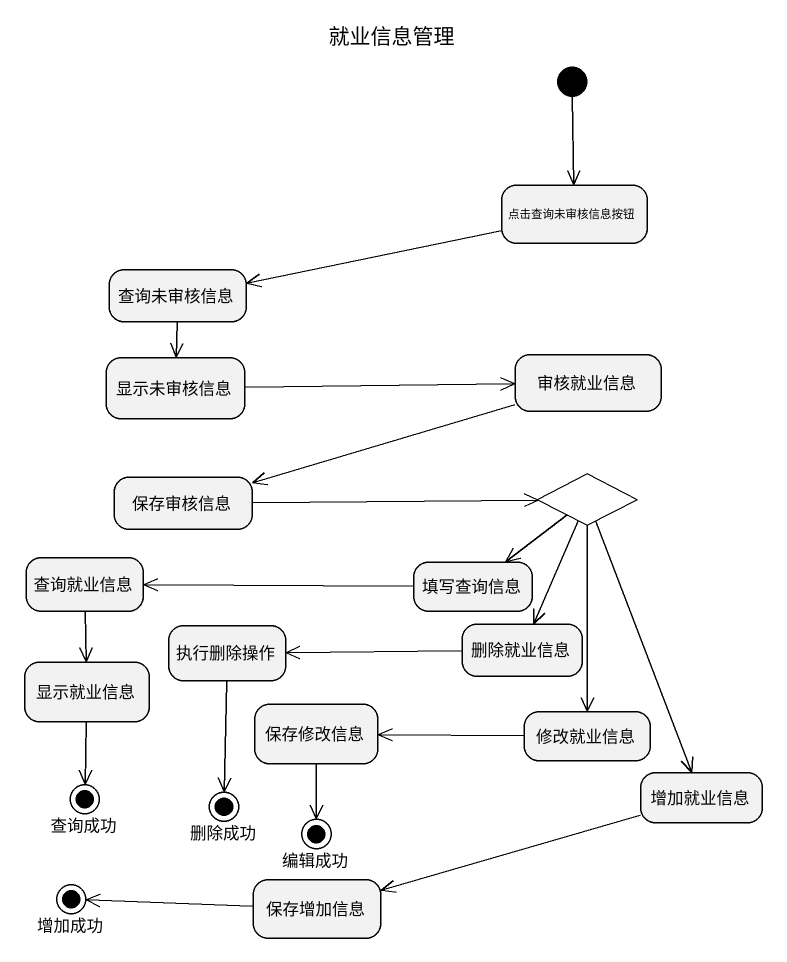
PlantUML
@startuml
title 就业信息管理
hide empty description
state 点击查询未审核信息按钮
state 查询未审核信息
state 审核就业信息
state 显示未审核信息
state 保存审核信息
state choice1 <<choice>>
state 查询就业信息
state 执行删除操作
state 填写查询信息
state 删除就业信息
state 显示就业信息
state 保存修改信息
state 修改就业信息
state 查询成功 <<end>>
state 删除成功 <<end>>
state 编辑成功 <<end>>
state 增加就业信息
state 增加成功 <<end>>
state 保存增加信息
[*] --> 点击查询未审核信息按钮
点击查询未审核信息按钮 -left-> 查询未审核信息
查询未审核信息 --> 显示未审核信息
审核就业信息 -left-> 保存审核信息
显示未审核信息 -right-> 审核就业信息
保存审核信息 -right-> choice1
choice1 --> 填写查询信息
choice1 --> 删除就业信息
choice1 --> 修改就业信息
choice1 --> 增加就业信息
查询就业信息 --> 显示就业信息
执行删除操作 --> 删除成功
填写查询信息 -left-> 查询就业信息
删除就业信息 -left-> 执行删除操作
显示就业信息 --> 查询成功
保存修改信息 --> 编辑成功
修改就业信息 -left-> 保存修改信息
增加就业信息 -left-> 保存增加信息
保存增加信息 -left-> 增加成功
@enduml
